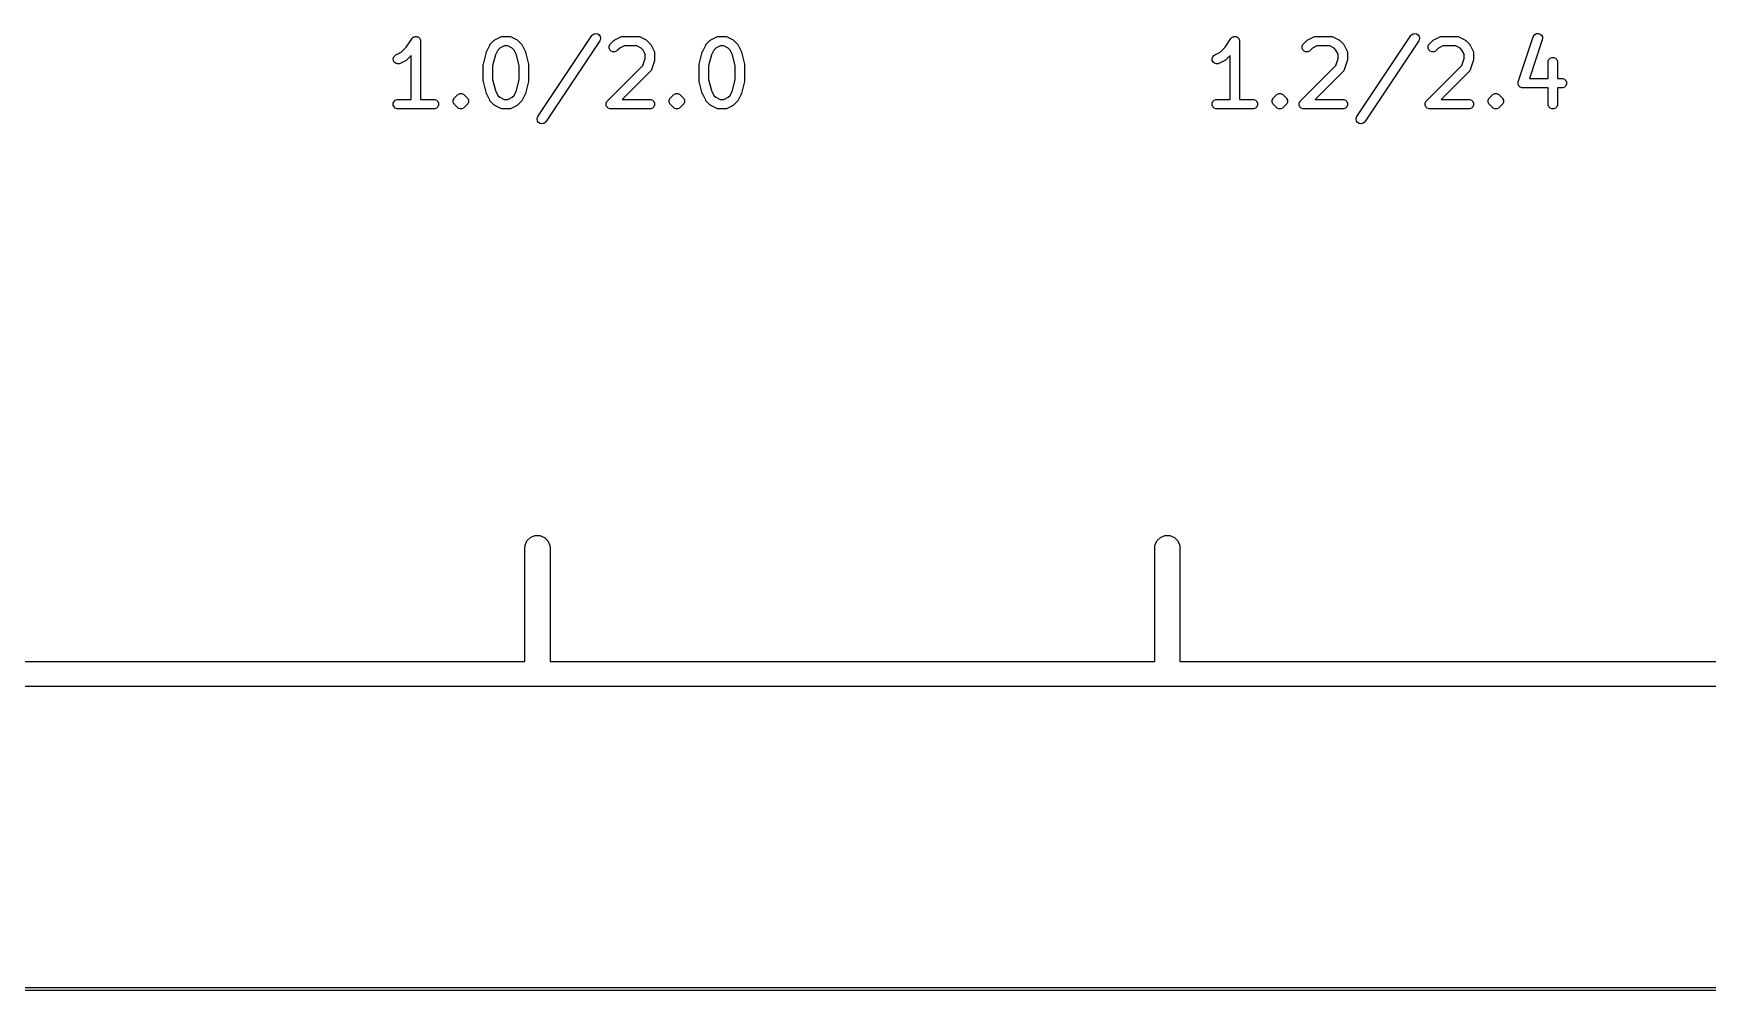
# Model space of a CAD drawing. Header units: millimetres. Extents: x 100 to 200, y -130 to -50.
# Drawn here: x 125 to 151.57, y -130.03 to -114.83 of the extents above; entities that cross this region are included whole.
import ezdxf

# ---------------------------------------------------------------- set-up
doc = ezdxf.new("R2010")
doc.units = ezdxf.units.MM
doc.layers.add('BLACK', color=250, linetype='CONTINUOUS')

msp = doc.modelspace()

# ---------------------------------------------------------------- linework, layer by layer
at = {"layer": 'BLACK', "linetype": 'CONTINUOUS'}
for p, q in [((130.836526, -115.131275), (130.917905, -115.049896)), ((130.917905, -115.049896), (131.009025, -114.913216)), ((131.009025, -114.913216), (131.009059, -114.913173)), ((131.009059, -114.913173), (131.009069, -114.913151)), ((131.009069, -114.913151), (131.00912, -114.913099)), ((131.00912, -114.913099), (131.018341, -114.901841)), ((131.018341, -114.901841), (131.02451, -114.897709)), ((131.02451, -114.897709), (131.029761, -114.892459)), ((131.029761, -114.892459), (131.03655, -114.889646)), ((131.03655, -114.889646), (131.042656, -114.885558)), ((131.042656, -114.885558), (131.049936, -114.884101)), ((131.049936, -114.884101), (131.056797, -114.88126)), ((131.056797, -114.88126), (131.064145, -114.88126)), ((131.064145, -114.88126), (131.07135, -114.879819)), ((131.07135, -114.879819), (131.078634, -114.88126)), ((131.078634, -114.88126), (131.086061, -114.88126)), ((131.086061, -114.88126), (131.092849, -114.884072)), ((131.092849, -114.884072), (131.100058, -114.885498)), ((131.100058, -114.885498), (131.106237, -114.889617)), ((131.106237, -114.889617), (131.113097, -114.892459)), ((131.113097, -114.892459), (131.11829, -114.897652)), ((131.11829, -114.897652), (131.124407, -114.90173)), ((131.124407, -114.90173), (131.12854, -114.907902)), ((131.12854, -114.907902), (131.133789, -114.913151)), ((131.133789, -114.913151), (131.1366, -114.919938)), ((131.1366, -114.919938), (131.14069, -114.926045)), ((131.14069, -114.926045), (131.142146, -114.933326)), ((131.142146, -114.933326), (131.144988, -114.940187)), ((131.144988, -114.940187), (131.146413, -114.954663)), ((131.146413, -114.954663), (131.146429, -114.95474)), ((131.146429, -114.95474), (131.146423, -114.954766)), ((131.146423, -114.954766), (131.146429, -114.954819)), ((131.146429, -114.954819), (131.146429, -115.879819)), ((132.194823, -115.111754), (132.242442, -115.016516)), ((132.242442, -115.016516), (132.246406, -115.010216)), ((132.246406, -115.010216), (132.247164, -115.008389)), ((132.247164, -115.008389), (132.248852, -115.006332)), ((132.248852, -115.006332), (132.250274, -115.004073)), ((132.250274, -115.004073), (132.251772, -115.002773)), ((132.251772, -115.002773), (132.256491, -114.997024)), ((132.256491, -114.997024), (132.30411, -114.949405)), ((132.30411, -114.949405), (132.309859, -114.944686)), ((132.309859, -114.944686), (132.311159, -114.943188)), ((132.311159, -114.943188), (132.313418, -114.941766)), ((132.313418, -114.941766), (132.315475, -114.940078)), ((132.315475, -114.940078), (132.317302, -114.93932)), ((132.317302, -114.93932), (132.323602, -114.935356)), ((132.323602, -114.935356), (132.41884, -114.887737)), ((132.40157, -115.064077), (132.371163, -115.094484)), ((132.470086, -115.029819), (132.40157, -115.064077)), ((132.41884, -114.887737), (132.432571, -114.882482)), ((132.432571, -114.882482), (132.43526, -114.88229)), ((132.43526, -114.88229), (132.437749, -114.88126)), ((132.437749, -114.88126), (132.452381, -114.879819)), ((132.452381, -114.879819), (132.547619, -114.879819)), ((132.529914, -115.029819), (132.470086, -115.029819)), ((132.59843, -115.064077), (132.529914, -115.029819)), ((132.547619, -114.879819), (132.562251, -114.88126)), ((132.562251, -114.88126), (132.56474, -114.882291)), ((132.56474, -114.882291), (132.567428, -114.882482)), ((132.567428, -114.882482), (132.58116, -114.887737)), ((132.58116, -114.887737), (132.676398, -114.935356)), ((132.628837, -115.094484), (132.59843, -115.064077)), ((132.676398, -114.935356), (132.682697, -114.93932)), ((132.682697, -114.93932), (132.684525, -114.940078)), ((132.684525, -114.940078), (132.686581, -114.941766)), ((132.686581, -114.941766), (132.688841, -114.943188)), ((132.688841, -114.943188), (132.69014, -114.944686)), ((132.69014, -114.944686), (132.69589, -114.949405)), ((132.69589, -114.949405), (132.743509, -114.997024)), ((132.743509, -114.997024), (132.748227, -115.002773)), ((132.748227, -115.002773), (132.749726, -115.004073)), ((132.749726, -115.004073), (132.751147, -115.006332)), ((132.751147, -115.006332), (132.752836, -115.008389)), ((132.752836, -115.008389), (132.753593, -115.010216)), ((132.753593, -115.010216), (132.757558, -115.016516)), ((132.757558, -115.016516), (132.805177, -115.111754)), ((133.009025, -116.151312), (133.866167, -114.865597)), ((133.990975, -114.948802), (133.133833, -116.234516)), ((133.866167, -114.865597), (133.875483, -114.854222)), ((133.875483, -114.854222), (133.899798, -114.837939)), ((133.899798, -114.837939), (133.928492, -114.8322)), ((133.928492, -114.8322), (133.9572, -114.837878)), ((133.9572, -114.837878), (133.981549, -114.854111)), ((133.981549, -114.854111), (133.997832, -114.878426)), ((133.997892, -114.935828), (133.990975, -114.948802)), ((133.997832, -114.878426), (134.003571, -114.907121)), ((134.003571, -114.907121), (133.997892, -114.935828)), ((134.140727, -115.035426), (134.151926, -115.008389)), ((134.140727, -115.064688), (134.140727, -115.035426)), ((134.151926, -115.091725), (134.140727, -115.064688)), ((134.151926, -115.008389), (134.161253, -114.997024)), ((134.161253, -114.997024), (134.208872, -114.949405)), ((134.208872, -114.949405), (134.214621, -114.944686)), ((134.214621, -114.944686), (134.215921, -114.943188)), ((134.215921, -114.943188), (134.21818, -114.941766)), ((134.21818, -114.941766), (134.220237, -114.940078)), ((134.220237, -114.940078), (134.222064, -114.93932)), ((134.222064, -114.93932), (134.228364, -114.935356)), ((134.228364, -114.935356), (134.323602, -114.887737)), ((134.306332, -115.064077), (134.267319, -115.10309)), ((134.374848, -115.029819), (134.306332, -115.064077)), ((134.323602, -114.887737), (134.337333, -114.882482)), ((134.337333, -114.882482), (134.340022, -114.88229)), ((134.340022, -114.88229), (134.342511, -114.88126)), ((134.342511, -114.88126), (134.357143, -114.879819)), ((134.357143, -114.879819), (134.595238, -114.879819)), ((134.577533, -115.029819), (134.374848, -115.029819)), ((134.646049, -115.064077), (134.577533, -115.029819)), ((134.595238, -114.879819), (134.60987, -114.88126)), ((134.60987, -114.88126), (134.612359, -114.882291)), ((134.612359, -114.882291), (134.615047, -114.882482)), ((134.615047, -114.882482), (134.628779, -114.887737)), ((134.628779, -114.887737), (134.724017, -114.935356)), ((134.676456, -115.094484), (134.646049, -115.064077)), ((134.724017, -114.935356), (134.730316, -114.93932)), ((134.730316, -114.93932), (134.732144, -114.940078)), ((134.732144, -114.940078), (134.7342, -114.941766)), ((134.7342, -114.941766), (134.73646, -114.943188)), ((134.73646, -114.943188), (134.737759, -114.944686)), ((134.737759, -114.944686), (134.743509, -114.949405)), ((134.743509, -114.949405), (134.791128, -114.997024)), ((134.791128, -114.997024), (134.795846, -115.002773)), ((134.795846, -115.002773), (134.797345, -115.004073)), ((134.797345, -115.004073), (134.798766, -115.006332)), ((134.798766, -115.006332), (134.800455, -115.008389)), ((134.800455, -115.008389), (134.801212, -115.010216)), ((134.801212, -115.010216), (134.805177, -115.016516)), ((134.805177, -115.016516), (134.852796, -115.111754)), ((135.623394, -115.111754), (135.671013, -115.016516)), ((135.671013, -115.016516), (135.674977, -115.010216)), ((135.674977, -115.010216), (135.675735, -115.008389)), ((135.675735, -115.008389), (135.677423, -115.006332)), ((135.677423, -115.006332), (135.678845, -115.004073)), ((135.678845, -115.004073), (135.680343, -115.002773)), ((135.680343, -115.002773), (135.685062, -114.997024)), ((135.685062, -114.997024), (135.732681, -114.949405)), ((135.732681, -114.949405), (135.73843, -114.944686)), ((135.73843, -114.944686), (135.73973, -114.943188)), ((135.73973, -114.943188), (135.741989, -114.941766)), ((135.741989, -114.941766), (135.744046, -114.940078)), ((135.744046, -114.940078), (135.745873, -114.93932)), ((135.745873, -114.93932), (135.752173, -114.935356)), ((135.752173, -114.935356), (135.847411, -114.887737)), ((135.830141, -115.064077), (135.799734, -115.094484)), ((135.898657, -115.029819), (135.830141, -115.064077)), ((135.847411, -114.887737), (135.861142, -114.882482)), ((135.861142, -114.882482), (135.863831, -114.88229)), ((135.863831, -114.88229), (135.86632, -114.88126)), ((135.86632, -114.88126), (135.880952, -114.879819)), ((135.880952, -114.879819), (135.97619, -114.879819)), ((135.958485, -115.029819), (135.898657, -115.029819)), ((136.027001, -115.064077), (135.958485, -115.029819)), ((135.97619, -114.879819), (135.990822, -114.88126)), ((135.990822, -114.88126), (135.993311, -114.882291)), ((135.993311, -114.882291), (135.995999, -114.882482)), ((135.995999, -114.882482), (136.009731, -114.887737)), ((136.009731, -114.887737), (136.104969, -114.935356)), ((136.057408, -115.094484), (136.027001, -115.064077)), ((136.104969, -114.935356), (136.111268, -114.93932)), ((136.111268, -114.93932), (136.113096, -114.940078)), ((136.113096, -114.940078), (136.115152, -114.941766)), ((136.115152, -114.941766), (136.117412, -114.943188)), ((136.117412, -114.943188), (136.118711, -114.944686)), ((136.118711, -114.944686), (136.124461, -114.949405)), ((136.124461, -114.949405), (136.17208, -114.997024)), ((136.17208, -114.997024), (136.176798, -115.002773)), ((136.176798, -115.002773), (136.178297, -115.004073)), ((136.178297, -115.004073), (136.179718, -115.006332)), ((136.179718, -115.006332), (136.181407, -115.008389)), ((136.181407, -115.008389), (136.182164, -115.010216)), ((136.182164, -115.010216), (136.186129, -115.016516)), ((136.186129, -115.016516), (136.233748, -115.111754)), ((143.836526, -115.131275), (143.917905, -115.049896)), ((143.917905, -115.049896), (144.009025, -114.913216)), ((144.009025, -114.913216), (144.009059, -114.913173)), ((144.009059, -114.913173), (144.009069, -114.913151)), ((144.009069, -114.913151), (144.00912, -114.913099)), ((144.00912, -114.913099), (144.018341, -114.901841)), ((144.018341, -114.901841), (144.02451, -114.897709)), ((144.02451, -114.897709), (144.029761, -114.892459)), ((144.029761, -114.892459), (144.03655, -114.889646)), ((144.03655, -114.889646), (144.042656, -114.885558)), ((144.042656, -114.885558), (144.049936, -114.884101)), ((144.049936, -114.884101), (144.056797, -114.88126)), ((144.056797, -114.88126), (144.064145, -114.88126)), ((144.064145, -114.88126), (144.07135, -114.879819)), ((144.07135, -114.879819), (144.078634, -114.88126)), ((144.078634, -114.88126), (144.086061, -114.88126)), ((144.086061, -114.88126), (144.092849, -114.884072)), ((144.092849, -114.884072), (144.100058, -114.885498)), ((144.100058, -114.885498), (144.106237, -114.889617)), ((144.106237, -114.889617), (144.113097, -114.892459)), ((144.113097, -114.892459), (144.11829, -114.897652)), ((144.11829, -114.897652), (144.124407, -114.90173)), ((144.124407, -114.90173), (144.12854, -114.907902)), ((144.12854, -114.907902), (144.133789, -114.913151)), ((144.133789, -114.913151), (144.1366, -114.919938)), ((144.1366, -114.919938), (144.14069, -114.926045)), ((144.14069, -114.926045), (144.142146, -114.933326)), ((144.142146, -114.933326), (144.144988, -114.940187)), ((144.144988, -114.940187), (144.146413, -114.954663)), ((144.146413, -114.954663), (144.146429, -114.95474)), ((144.146429, -114.95474), (144.146423, -114.954766)), ((144.146423, -114.954766), (144.146429, -114.954819)), ((144.146429, -114.954819), (144.146429, -115.879819)), ((145.140727, -115.035426), (145.151926, -115.008389)), ((145.140727, -115.064688), (145.140727, -115.035426)), ((145.151926, -115.091725), (145.140727, -115.064688)), ((145.151926, -115.008389), (145.161253, -114.997024)), ((145.161253, -114.997024), (145.208872, -114.949405)), ((145.208872, -114.949405), (145.214621, -114.944686)), ((145.214621, -114.944686), (145.215921, -114.943188)), ((145.215921, -114.943188), (145.21818, -114.941766)), ((145.21818, -114.941766), (145.220237, -114.940078)), ((145.220237, -114.940078), (145.222064, -114.93932)), ((145.222064, -114.93932), (145.228364, -114.935356)), ((145.228364, -114.935356), (145.323602, -114.887737)), ((145.306332, -115.064077), (145.267319, -115.10309)), ((145.374848, -115.029819), (145.306332, -115.064077)), ((145.323602, -114.887737), (145.337333, -114.882482)), ((145.337333, -114.882482), (145.340022, -114.88229)), ((145.340022, -114.88229), (145.342511, -114.88126)), ((145.342511, -114.88126), (145.357143, -114.879819)), ((145.357143, -114.879819), (145.595238, -114.879819)), ((145.577533, -115.029819), (145.374848, -115.029819)), ((145.646049, -115.064077), (145.577533, -115.029819)), ((145.595238, -114.879819), (145.60987, -114.88126)), ((145.60987, -114.88126), (145.612359, -114.882291)), ((145.612359, -114.882291), (145.615047, -114.882482)), ((145.615047, -114.882482), (145.628779, -114.887737)), ((145.628779, -114.887737), (145.724017, -114.935356)), ((145.676456, -115.094484), (145.646049, -115.064077)), ((145.724017, -114.935356), (145.730316, -114.93932)), ((145.730316, -114.93932), (145.732144, -114.940078)), ((145.732144, -114.940078), (145.7342, -114.941766)), ((145.7342, -114.941766), (145.73646, -114.943188)), ((145.73646, -114.943188), (145.737759, -114.944686)), ((145.737759, -114.944686), (145.743509, -114.949405)), ((145.743509, -114.949405), (145.791128, -114.997024)), ((145.791128, -114.997024), (145.795846, -115.002773)), ((145.795846, -115.002773), (145.797345, -115.004073)), ((145.797345, -115.004073), (145.798766, -115.006332)), ((145.798766, -115.006332), (145.800455, -115.008389)), ((145.800455, -115.008389), (145.801212, -115.010216)), ((145.801212, -115.010216), (145.805177, -115.016516)), ((145.805177, -115.016516), (145.852796, -115.111754)), ((146.009025, -116.151312), (146.866167, -114.865597)), ((146.990975, -114.948802), (146.133833, -116.234516)), ((146.866167, -114.865597), (146.875483, -114.854222)), ((146.875483, -114.854222), (146.899798, -114.837939)), ((146.899798, -114.837939), (146.928492, -114.8322)), ((146.928492, -114.8322), (146.9572, -114.837878)), ((146.9572, -114.837878), (146.981549, -114.854111)), ((146.981549, -114.854111), (146.997832, -114.878426)), ((146.997892, -114.935828), (146.990975, -114.948802)), ((146.997832, -114.878426), (147.003571, -114.907121)), ((147.003571, -114.907121), (146.997892, -114.935828)), ((147.140727, -115.035426), (147.151926, -115.008389)), ((147.140727, -115.064688), (147.140727, -115.035426)), ((147.151926, -115.091725), (147.140727, -115.064688)), ((147.151926, -115.008389), (147.161253, -114.997024)), ((147.161253, -114.997024), (147.208872, -114.949405)), ((147.208872, -114.949405), (147.214621, -114.944686)), ((147.214621, -114.944686), (147.215921, -114.943188)), ((147.215921, -114.943188), (147.21818, -114.941766)), ((147.21818, -114.941766), (147.220237, -114.940078)), ((147.220237, -114.940078), (147.222064, -114.93932)), ((147.222064, -114.93932), (147.228364, -114.935356)), ((147.228364, -114.935356), (147.323602, -114.887737)), ((147.306332, -115.064077), (147.267319, -115.10309)), ((147.374848, -115.029819), (147.306332, -115.064077)), ((147.323602, -114.887737), (147.337333, -114.882482)), ((147.337333, -114.882482), (147.340022, -114.88229)), ((147.340022, -114.88229), (147.342511, -114.88126)), ((147.342511, -114.88126), (147.357143, -114.879819)), ((147.357143, -114.879819), (147.595238, -114.879819)), ((147.577533, -115.029819), (147.374848, -115.029819)), ((147.646049, -115.064077), (147.577533, -115.029819)), ((147.595238, -114.879819), (147.60987, -114.88126)), ((147.60987, -114.88126), (147.612359, -114.882291)), ((147.612359, -114.882291), (147.615047, -114.882482)), ((147.615047, -114.882482), (147.628779, -114.887737)), ((147.628779, -114.887737), (147.724017, -114.935356)), ((147.676456, -115.094484), (147.646049, -115.064077)), ((147.724017, -114.935356), (147.730316, -114.93932)), ((147.730316, -114.93932), (147.732144, -114.940078)), ((147.732144, -114.940078), (147.7342, -114.941766)), ((147.7342, -114.941766), (147.73646, -114.943188)), ((147.73646, -114.943188), (147.737759, -114.944686)), ((147.737759, -114.944686), (147.743509, -114.949405)), ((147.743509, -114.949405), (147.791128, -114.997024)), ((147.791128, -114.997024), (147.795846, -115.002773)), ((147.795846, -115.002773), (147.797345, -115.004073)), ((147.797345, -115.004073), (147.798766, -115.006332)), ((147.798766, -115.006332), (147.800455, -115.008389)), ((147.800455, -115.008389), (147.801212, -115.010216)), ((147.801212, -115.010216), (147.805177, -115.016516)), ((147.805177, -115.016516), (147.852796, -115.111754)), ((148.571706, -115.597768), (148.809801, -114.883483)), ((148.952103, -114.930918), (148.746914, -115.546485)), ((148.809801, -114.883483), (148.815795, -114.870058)), ((148.815795, -114.870058), (148.834969, -114.847951)), ((148.834969, -114.847951), (148.861142, -114.834864)), ((148.861142, -114.834864), (148.890332, -114.832789)), ((148.890332, -114.832789), (148.918094, -114.842043)), ((148.918094, -114.842043), (148.940202, -114.861217)), ((148.940202, -114.861217), (148.953288, -114.887391)), ((148.955363, -114.916581), (148.952103, -114.930918)), ((148.953288, -114.887391), (148.955363, -114.916581)), ((130.711304, -115.231152), (130.720558, -115.203391)), ((130.713378, -115.260342), (130.711304, -115.231152)), ((130.726465, -115.286517), (130.713378, -115.260342)), ((130.720558, -115.203391), (130.739731, -115.181283)), ((130.748573, -115.30569), (130.726465, -115.286517)), ((130.739731, -115.181283), (130.752174, -115.173451)), ((130.776334, -115.314944), (130.748573, -115.30569)), ((130.752174, -115.173451), (130.836526, -115.131275)), ((130.805524, -115.31287), (130.776334, -115.314944)), ((130.819256, -115.307615), (130.805524, -115.31287)), ((130.914494, -115.259996), (130.819256, -115.307615)), ((130.920793, -115.256031), (130.914494, -115.259996)), ((130.922621, -115.255274), (130.920793, -115.256031)), ((130.924677, -115.253585), (130.922621, -115.255274)), ((130.926937, -115.252164), (130.924677, -115.253585)), ((130.928236, -115.250665), (130.926937, -115.252164)), ((130.933986, -115.245947), (130.928236, -115.250665)), ((130.996429, -115.183504), (130.933986, -115.245947)), ((130.996429, -115.879819), (130.996429, -115.183504)), ((132.139286, -115.335771), (132.139537, -115.333217)), ((132.139375, -115.332125), (132.140184, -115.326651)), ((132.139537, -115.333217), (132.139375, -115.332125)), ((132.140184, -115.326651), (132.140727, -115.321139)), ((132.140727, -115.321139), (132.141149, -115.320117)), ((132.141149, -115.320117), (132.141525, -115.317581)), ((132.141525, -115.317581), (132.189144, -115.127105)), ((132.189144, -115.127105), (132.189529, -115.126025)), ((132.189529, -115.126025), (132.189568, -115.125486)), ((132.189568, -115.125486), (132.191895, -115.119404)), ((132.191895, -115.119404), (132.194091, -115.113259)), ((132.194091, -115.113259), (132.194413, -115.112823)), ((132.194413, -115.112823), (132.194823, -115.111754)), ((132.332669, -115.171471), (132.289286, -115.345005)), ((132.371163, -115.094484), (132.332669, -115.171471)), ((132.66733, -115.171471), (132.628837, -115.094484)), ((132.710714, -115.345005), (132.66733, -115.171471)), ((132.805177, -115.111754), (132.805586, -115.112823)), ((132.805586, -115.112823), (132.805909, -115.113259)), ((132.805909, -115.113259), (132.808101, -115.119395)), ((132.808101, -115.119395), (132.810432, -115.125485)), ((132.810432, -115.125485), (132.81047, -115.126025)), ((132.81047, -115.126025), (132.810856, -115.127105)), ((132.810856, -115.127105), (132.858475, -115.317581)), ((132.858475, -115.317581), (132.85885, -115.320117)), ((132.85885, -115.320117), (132.859273, -115.321139)), ((132.859273, -115.321139), (132.859815, -115.326651)), ((132.859815, -115.326651), (132.860625, -115.332125)), ((132.860625, -115.332125), (132.860462, -115.333217)), ((132.860462, -115.333217), (132.860714, -115.335771)), ((134.172618, -115.112417), (134.151926, -115.091725)), ((134.199655, -115.123616), (134.172618, -115.112417)), ((134.228917, -115.123616), (134.199655, -115.123616)), ((134.255954, -115.112417), (134.228917, -115.123616)), ((134.267319, -115.10309), (134.255954, -115.112417)), ((134.672542, -115.342876), (134.710714, -115.228363)), ((134.710714, -115.163), (134.676456, -115.094484)), ((134.710714, -115.228363), (134.710714, -115.163)), ((134.856865, -115.264251), (134.809246, -115.407107)), ((134.852796, -115.111754), (134.858051, -115.125485)), ((134.858514, -115.256995), (134.856865, -115.264251)), ((134.858051, -115.125485), (134.858242, -115.128174)), ((134.858242, -115.128174), (134.859273, -115.130663)), ((134.859273, -115.255165), (134.858514, -115.256995)), ((134.859273, -115.130663), (134.860714, -115.145295)), ((134.859534, -115.252511), (134.859273, -115.255165)), ((134.860125, -115.249914), (134.859534, -115.252511)), ((134.860714, -115.240533), (134.859984, -115.247939)), ((134.859984, -115.247939), (134.860125, -115.249914)), ((134.860714, -115.145295), (134.860714, -115.240533)), ((135.567857, -115.335771), (135.568108, -115.333217)), ((135.567946, -115.332125), (135.568755, -115.326651)), ((135.568108, -115.333217), (135.567946, -115.332125)), ((135.568755, -115.326651), (135.569298, -115.321139)), ((135.569298, -115.321139), (135.56972, -115.320117)), ((135.56972, -115.320117), (135.570096, -115.317581)), ((135.570096, -115.317581), (135.617715, -115.127105)), ((135.617715, -115.127105), (135.6181, -115.126025)), ((135.6181, -115.126025), (135.618139, -115.125486)), ((135.618139, -115.125486), (135.620466, -115.119404)), ((135.620466, -115.119404), (135.622662, -115.113259)), ((135.622662, -115.113259), (135.622984, -115.112823)), ((135.622984, -115.112823), (135.623394, -115.111754)), ((135.76124, -115.171471), (135.717857, -115.345005)), ((135.799734, -115.094484), (135.76124, -115.171471)), ((136.095901, -115.171471), (136.057408, -115.094484)), ((136.139285, -115.345005), (136.095901, -115.171471)), ((136.233748, -115.111754), (136.234157, -115.112823)), ((136.234157, -115.112823), (136.23448, -115.113259)), ((136.23448, -115.113259), (136.236672, -115.119395)), ((136.236672, -115.119395), (136.239003, -115.125485)), ((136.239003, -115.125485), (136.239041, -115.126025)), ((136.239041, -115.126025), (136.239427, -115.127105)), ((136.239427, -115.127105), (136.287046, -115.317581)), ((136.287046, -115.317581), (136.287421, -115.320117)), ((136.287421, -115.320117), (136.287844, -115.321139)), ((136.287844, -115.321139), (136.288386, -115.326651)), ((136.288386, -115.326651), (136.289196, -115.332125)), ((136.289196, -115.332125), (136.289033, -115.333217)), ((136.289033, -115.333217), (136.289285, -115.335771)), ((143.711304, -115.231152), (143.720558, -115.203391)), ((143.713378, -115.260342), (143.711304, -115.231152)), ((143.726465, -115.286517), (143.713378, -115.260342)), ((143.720558, -115.203391), (143.739731, -115.181283)), ((143.748573, -115.30569), (143.726465, -115.286517)), ((143.739731, -115.181283), (143.752174, -115.173451)), ((143.776334, -115.314944), (143.748573, -115.30569)), ((143.752174, -115.173451), (143.836526, -115.131275)), ((143.805524, -115.31287), (143.776334, -115.314944)), ((143.819256, -115.307615), (143.805524, -115.31287)), ((143.914494, -115.259996), (143.819256, -115.307615)), ((143.920793, -115.256031), (143.914494, -115.259996)), ((143.922621, -115.255274), (143.920793, -115.256031)), ((143.924677, -115.253585), (143.922621, -115.255274)), ((143.926937, -115.252164), (143.924677, -115.253585)), ((143.928236, -115.250665), (143.926937, -115.252164)), ((143.933986, -115.245947), (143.928236, -115.250665)), ((143.996429, -115.183504), (143.933986, -115.245947)), ((143.996429, -115.879819), (143.996429, -115.183504)), ((145.172618, -115.112417), (145.151926, -115.091725)), ((145.199655, -115.123616), (145.172618, -115.112417)), ((145.228917, -115.123616), (145.199655, -115.123616)), ((145.255954, -115.112417), (145.228917, -115.123616)), ((145.267319, -115.10309), (145.255954, -115.112417)), ((145.672542, -115.342876), (145.710714, -115.228363)), ((145.710714, -115.163), (145.676456, -115.094484)), ((145.710714, -115.228363), (145.710714, -115.163)), ((145.856865, -115.264251), (145.809246, -115.407107)), ((145.852796, -115.111754), (145.858051, -115.125485)), ((145.858514, -115.256995), (145.856865, -115.264251)), ((145.858051, -115.125485), (145.858242, -115.128174)), ((145.858242, -115.128174), (145.859273, -115.130663)), ((145.859273, -115.255165), (145.858514, -115.256995)), ((145.859273, -115.130663), (145.860714, -115.145295)), ((145.859534, -115.252511), (145.859273, -115.255165)), ((145.860125, -115.249914), (145.859534, -115.252511)), ((145.860714, -115.240533), (145.859984, -115.247939)), ((145.859984, -115.247939), (145.860125, -115.249914)), ((145.860714, -115.145295), (145.860714, -115.240533)), ((147.172618, -115.112417), (147.151926, -115.091725)), ((147.199655, -115.123616), (147.172618, -115.112417)), ((147.228917, -115.123616), (147.199655, -115.123616)), ((147.255954, -115.112417), (147.228917, -115.123616)), ((147.267319, -115.10309), (147.255954, -115.112417)), ((147.672542, -115.342876), (147.710714, -115.228363)), ((147.710714, -115.163), (147.676456, -115.094484)), ((147.710714, -115.228363), (147.710714, -115.163)), ((147.856865, -115.264251), (147.809246, -115.407107)), ((147.852796, -115.111754), (147.858051, -115.125485)), ((147.858514, -115.256995), (147.856865, -115.264251)), ((147.858051, -115.125485), (147.858242, -115.128174)), ((147.858242, -115.128174), (147.859273, -115.130663)), ((147.859273, -115.255165), (147.858514, -115.256995)), ((147.859273, -115.130663), (147.860714, -115.145295)), ((147.859534, -115.252511), (147.859273, -115.255165)), ((147.860125, -115.249914), (147.859534, -115.252511)), ((147.860714, -115.240533), (147.859984, -115.247939)), ((147.859984, -115.247939), (147.860125, -115.249914)), ((147.860714, -115.145295), (147.860714, -115.240533)), ((149.044047, -115.288152), (149.045488, -115.27352)), ((149.044047, -115.546485), (149.044047, -115.288152)), ((149.045488, -115.27352), (149.056687, -115.246484)), ((149.056687, -115.246484), (149.077379, -115.225792)), ((149.077379, -115.225792), (149.104415, -115.214593)), ((149.104415, -115.214593), (149.133679, -115.214593)), ((149.133679, -115.214593), (149.160715, -115.225792)), ((149.160715, -115.225792), (149.181407, -115.246484)), ((149.181407, -115.246484), (149.192606, -115.27352)), ((149.192606, -115.27352), (149.194047, -115.288152)), ((149.194047, -115.288152), (149.194047, -115.546485)), ((132.139286, -115.573866), (132.139286, -115.335771)), ((132.139537, -115.576419), (132.139286, -115.573866)), ((132.139375, -115.577512), (132.139537, -115.576419)), ((132.140184, -115.582985), (132.139375, -115.577512)), ((132.140727, -115.588498), (132.140184, -115.582985)), ((132.141149, -115.589519), (132.140727, -115.588498)), ((132.141525, -115.592056), (132.141149, -115.589519)), ((132.189144, -115.782532), (132.141525, -115.592056)), ((132.289286, -115.345005), (132.289286, -115.564632)), ((132.289286, -115.564632), (132.332669, -115.738166)), ((132.66733, -115.738166), (132.710714, -115.564632)), ((132.710714, -115.564632), (132.710714, -115.345005)), ((132.858475, -115.592056), (132.810856, -115.782532)), ((132.85885, -115.589519), (132.858475, -115.592056)), ((132.859273, -115.588498), (132.85885, -115.589519)), ((132.859815, -115.582985), (132.859273, -115.588498)), ((132.860625, -115.577512), (132.859815, -115.582985)), ((132.860714, -115.573866), (132.860462, -115.576419)), ((132.860462, -115.576419), (132.860625, -115.577512)), ((132.860714, -115.335771), (132.860714, -115.573866)), ((134.113634, -115.901786), (134.672542, -115.342876)), ((134.791128, -115.436423), (134.347733, -115.879819)), ((134.800456, -115.425058), (134.791128, -115.436423)), ((134.801487, -115.422567), (134.800456, -115.425058)), ((134.803252, -115.420533), (134.801487, -115.422567)), ((134.809246, -115.407107), (134.803252, -115.420533)), ((135.567857, -115.573866), (135.567857, -115.335771)), ((135.568108, -115.576419), (135.567857, -115.573866)), ((135.567946, -115.577512), (135.568108, -115.576419)), ((135.568755, -115.582985), (135.567946, -115.577512)), ((135.569298, -115.588498), (135.568755, -115.582985)), ((135.56972, -115.589519), (135.569298, -115.588498)), ((135.570096, -115.592056), (135.56972, -115.589519)), ((135.617715, -115.782532), (135.570096, -115.592056)), ((135.717857, -115.345005), (135.717857, -115.564632)), ((135.717857, -115.564632), (135.76124, -115.738166)), ((136.095901, -115.738166), (136.139285, -115.564632)), ((136.139285, -115.564632), (136.139285, -115.345005)), ((136.287046, -115.592056), (136.239427, -115.782532)), ((136.287421, -115.589519), (136.287046, -115.592056)), ((136.287844, -115.588498), (136.287421, -115.589519)), ((136.288386, -115.582985), (136.287844, -115.588498)), ((136.289196, -115.577512), (136.288386, -115.582985)), ((136.289285, -115.573866), (136.289033, -115.576419)), ((136.289033, -115.576419), (136.289196, -115.577512)), ((136.289285, -115.335771), (136.289285, -115.573866)), ((145.113634, -115.901786), (145.672542, -115.342876)), ((145.791128, -115.436423), (145.347733, -115.879819)), ((145.800456, -115.425058), (145.791128, -115.436423)), ((145.801487, -115.422567), (145.800456, -115.425058)), ((145.803252, -115.420533), (145.801487, -115.422567)), ((145.809246, -115.407107), (145.803252, -115.420533)), ((147.113634, -115.901786), (147.672542, -115.342876)), ((147.791128, -115.436423), (147.347733, -115.879819)), ((147.800456, -115.425058), (147.791128, -115.436423)), ((147.801487, -115.422567), (147.800456, -115.425058)), ((147.803252, -115.420533), (147.801487, -115.422567)), ((147.809246, -115.407107), (147.803252, -115.420533)), ((148.570056, -115.605021), (148.571706, -115.597768)), ((148.746914, -115.546485), (149.044047, -115.546485)), ((149.194047, -115.546485), (149.261904, -115.546485)), ((149.261904, -115.546485), (149.276536, -115.547926)), ((149.276536, -115.547926), (149.303572, -115.559125)), ((149.303572, -115.559125), (149.324264, -115.579817)), ((149.324264, -115.579817), (149.335463, -115.606853)), ((131.664537, -115.892569), (131.675735, -115.865533)), ((131.675735, -115.865533), (131.685062, -115.854168)), ((131.685062, -115.854168), (131.732681, -115.806548)), ((131.732681, -115.806548), (131.744047, -115.79722)), ((131.744047, -115.79722), (131.744048, -115.797219)), ((131.744048, -115.797219), (131.762344, -115.789641)), ((131.762344, -115.789641), (131.771083, -115.786021)), ((131.771083, -115.786021), (131.800346, -115.786021)), ((131.800346, -115.786021), (131.800347, -115.786021)), ((131.800347, -115.786021), (131.809086, -115.789641)), ((131.809086, -115.789641), (131.827382, -115.797219)), ((131.827382, -115.797219), (131.827383, -115.79722)), ((131.827383, -115.79722), (131.838749, -115.806548)), ((131.838749, -115.806548), (131.886367, -115.854167)), ((131.886367, -115.854167), (131.895695, -115.865533)), ((131.895695, -115.865533), (131.906847, -115.892459)), ((132.189529, -115.783611), (132.189144, -115.782532)), ((132.189568, -115.784151), (132.189529, -115.783611)), ((132.191895, -115.790232), (132.189568, -115.784151)), ((132.194091, -115.796378), (132.191895, -115.790232)), ((132.194413, -115.796813), (132.194091, -115.796378)), ((132.194823, -115.797883), (132.194413, -115.796813)), ((132.242442, -115.893121), (132.194823, -115.797883)), ((132.332669, -115.738166), (132.371163, -115.815153)), ((132.371163, -115.815153), (132.40157, -115.845561)), ((132.40157, -115.845561), (132.470086, -115.879819)), ((132.529914, -115.879819), (132.598429, -115.845561)), ((132.598429, -115.845561), (132.628836, -115.815153)), ((132.628836, -115.815153), (132.66733, -115.738166)), ((132.805177, -115.797883), (132.757558, -115.893121)), ((132.805586, -115.796813), (132.805177, -115.797883)), ((132.805909, -115.796378), (132.805586, -115.796813)), ((132.808101, -115.790241), (132.805909, -115.796378)), ((132.810432, -115.784152), (132.808101, -115.790241)), ((132.81047, -115.783611), (132.810432, -115.784152)), ((132.810856, -115.782532), (132.81047, -115.783611)), ((135.093108, -115.892569), (135.104306, -115.865533)), ((135.104306, -115.865533), (135.113633, -115.854168)), ((135.113633, -115.854168), (135.161252, -115.806548)), ((135.161252, -115.806548), (135.172618, -115.79722)), ((135.172618, -115.79722), (135.172619, -115.797219)), ((135.172619, -115.797219), (135.190915, -115.789641)), ((135.190915, -115.789641), (135.199654, -115.786021)), ((135.199654, -115.786021), (135.228917, -115.786021)), ((135.228917, -115.786021), (135.228918, -115.786021)), ((135.228918, -115.786021), (135.237657, -115.789641)), ((135.237657, -115.789641), (135.255953, -115.797219)), ((135.255953, -115.797219), (135.255954, -115.79722)), ((135.255954, -115.79722), (135.26732, -115.806548)), ((135.26732, -115.806548), (135.314938, -115.854167)), ((135.314938, -115.854167), (135.324266, -115.865533)), ((135.324266, -115.865533), (135.335418, -115.892459)), ((135.6181, -115.783611), (135.617715, -115.782532)), ((135.618139, -115.784151), (135.6181, -115.783611)), ((135.620466, -115.790232), (135.618139, -115.784151)), ((135.622662, -115.796378), (135.620466, -115.790232)), ((135.622984, -115.796813), (135.622662, -115.796378)), ((135.623394, -115.797883), (135.622984, -115.796813)), ((135.671013, -115.893121), (135.623394, -115.797883)), ((135.76124, -115.738166), (135.799734, -115.815153)), ((135.799734, -115.815153), (135.830141, -115.845561)), ((135.830141, -115.845561), (135.898657, -115.879819)), ((135.958485, -115.879819), (136.027, -115.845561)), ((136.027, -115.845561), (136.057407, -115.815153)), ((136.057407, -115.815153), (136.095901, -115.738166)), ((136.233748, -115.797883), (136.186129, -115.893121)), ((136.234157, -115.796813), (136.233748, -115.797883)), ((136.23448, -115.796378), (136.234157, -115.796813)), ((136.236672, -115.790241), (136.23448, -115.796378)), ((136.239003, -115.784152), (136.236672, -115.790241)), ((136.239041, -115.783611), (136.239003, -115.784152)), ((136.239427, -115.782532), (136.239041, -115.783611)), ((144.672141, -115.874211), (144.675735, -115.865533)), ((144.675735, -115.865533), (144.685062, -115.854168)), ((144.685062, -115.854168), (144.732681, -115.806548)), ((144.732681, -115.806548), (144.744047, -115.79722)), ((144.744047, -115.79722), (144.744048, -115.797219)), ((144.744048, -115.797219), (144.759885, -115.790659)), ((144.759885, -115.790659), (144.771083, -115.786021)), ((144.771083, -115.786021), (144.800346, -115.786021)), ((144.800346, -115.786021), (144.800347, -115.786021)), ((144.800347, -115.786021), (144.811545, -115.790659)), ((144.811545, -115.790659), (144.827382, -115.797219)), ((144.827382, -115.797219), (144.827383, -115.79722)), ((144.827383, -115.79722), (144.838749, -115.806548)), ((144.838749, -115.806548), (144.886367, -115.854167)), ((144.886367, -115.854167), (144.895695, -115.865533)), ((144.895695, -115.865533), (144.899289, -115.874211)), ((148.100712, -115.874211), (148.104306, -115.865533)), ((148.104306, -115.865533), (148.113633, -115.854168)), ((148.113633, -115.854168), (148.161252, -115.806548)), ((148.161252, -115.806548), (148.172618, -115.79722)), ((148.172618, -115.79722), (148.172619, -115.797219)), ((148.172619, -115.797219), (148.188456, -115.790659)), ((148.188456, -115.790659), (148.199654, -115.786021)), ((148.199654, -115.786021), (148.228917, -115.786021)), ((148.228917, -115.786021), (148.228918, -115.786021)), ((148.228918, -115.786021), (148.240116, -115.790659)), ((148.240116, -115.790659), (148.255953, -115.797219)), ((148.255953, -115.797219), (148.255954, -115.79722)), ((148.255954, -115.79722), (148.26732, -115.806548)), ((148.26732, -115.806548), (148.314938, -115.854167)), ((148.314938, -115.854167), (148.324266, -115.865533)), ((148.324266, -115.865533), (148.32786, -115.874211)), ((148.568446, -115.612105), (148.569298, -115.608358)), ((148.569298, -115.62409), (148.568446, -115.612105)), ((148.569298, -115.606853), (148.570056, -115.605021)), ((148.569298, -115.608358), (148.569298, -115.606853)), ((148.569298, -115.636117), (148.569298, -115.62409)), ((148.57033, -115.638608), (148.569298, -115.636117)), ((148.570521, -115.641295), (148.57033, -115.638608)), ((148.575895, -115.652044), (148.570521, -115.641295)), ((148.580497, -115.663153), (148.575895, -115.652044)), ((148.582402, -115.665058), (148.580497, -115.663153)), ((148.583607, -115.667468), (148.582402, -115.665058)), ((148.592689, -115.675345), (148.583607, -115.667468)), ((148.601189, -115.683845), (148.592689, -115.675345)), ((148.603677, -115.684875), (148.601189, -115.683845)), ((148.605714, -115.686642), (148.603677, -115.684875)), ((148.617117, -115.690443), (148.605714, -115.686642)), ((148.628225, -115.695044), (148.617117, -115.690443)), ((148.632051, -115.69542), (148.628225, -115.695044)), ((148.633477, -115.695896), (148.632051, -115.69542)), ((148.635451, -115.695755), (148.633477, -115.695896)), ((148.642857, -115.696485), (148.635451, -115.695755)), ((149.044047, -115.696485), (148.642857, -115.696485)), ((149.044047, -115.954819), (149.044047, -115.696485)), ((149.261904, -115.696485), (149.194047, -115.696485)), ((149.194047, -115.696485), (149.194047, -115.954819)), ((149.276536, -115.695044), (149.261904, -115.696485)), ((149.303572, -115.683845), (149.276536, -115.695044)), ((149.324264, -115.663153), (149.303572, -115.683845)), ((149.335463, -115.636117), (149.324264, -115.663153)), ((149.335463, -115.606853), (149.335463, -115.636117)), ((130.712156, -115.940187), (130.723355, -115.913151)), ((130.712156, -115.969451), (130.712156, -115.940187)), ((130.723355, -115.996487), (130.712156, -115.969451)), ((130.723355, -115.913151), (130.744047, -115.892459)), ((130.744047, -116.017179), (130.723355, -115.996487)), ((130.744047, -115.892459), (130.771083, -115.88126)), ((130.771083, -116.028378), (130.744047, -116.017179)), ((130.771083, -115.88126), (130.785715, -115.879819)), ((130.785715, -116.029819), (130.771083, -116.028378)), ((130.785715, -115.879819), (130.996429, -115.879819)), ((131.357143, -116.029819), (130.785715, -116.029819)), ((131.146429, -115.879819), (131.357143, -115.879819)), ((131.357143, -115.879819), (131.371775, -115.88126)), ((131.371775, -116.028378), (131.357143, -116.029819)), ((131.371775, -115.88126), (131.398811, -115.892459)), ((131.398811, -116.017179), (131.371775, -116.028378)), ((131.398811, -115.892459), (131.419503, -115.913151)), ((131.419503, -115.996487), (131.398811, -116.017179)), ((131.419503, -115.913151), (131.430702, -115.940187)), ((131.430702, -115.969451), (131.419503, -115.996487)), ((131.430702, -115.940187), (131.430702, -115.969451)), ((131.664537, -115.921832), (131.664537, -115.892569)), ((131.669574, -115.933991), (131.664537, -115.921832)), ((131.675736, -115.948868), (131.669574, -115.933991)), ((131.685063, -115.960233), (131.675736, -115.948868)), ((131.732682, -116.007852), (131.685063, -115.960233)), ((131.744047, -116.017179), (131.732682, -116.007852)), ((131.771083, -116.028378), (131.744047, -116.017179)), ((131.771084, -116.028378), (131.771083, -116.028378)), ((131.800346, -116.028378), (131.771084, -116.028378)), ((131.800347, -116.028378), (131.800346, -116.028378)), ((131.827383, -116.017179), (131.800347, -116.028378)), ((131.838748, -116.007852), (131.827383, -116.017179)), ((131.886367, -115.960233), (131.838748, -116.007852)), ((131.895694, -115.948868), (131.886367, -115.960233)), ((131.906893, -115.921832), (131.895694, -115.948868)), ((131.906847, -115.892459), (131.906893, -115.892569)), ((131.906893, -115.892569), (131.906893, -115.921832)), ((132.246405, -115.899417), (132.242442, -115.893121)), ((132.247163, -115.901247), (132.246405, -115.899417)), ((132.248852, -115.903305), (132.247163, -115.901247)), ((132.250274, -115.905564), (132.248852, -115.903305)), ((132.251772, -115.906863), (132.250274, -115.905564)), ((132.25649, -115.912612), (132.251772, -115.906863)), ((132.304109, -115.960232), (132.25649, -115.912612)), ((132.309858, -115.96495), (132.304109, -115.960232)), ((132.311159, -115.96645), (132.309858, -115.96495)), ((132.313418, -115.967872), (132.311159, -115.96645)), ((132.315475, -115.96956), (132.313418, -115.967872)), ((132.317302, -115.970317), (132.315475, -115.96956)), ((132.323602, -115.974282), (132.317302, -115.970317)), ((132.41884, -116.021901), (132.323602, -115.974282)), ((132.432571, -116.027156), (132.41884, -116.021901)), ((132.43526, -116.027347), (132.432571, -116.027156)), ((132.437749, -116.028378), (132.43526, -116.027347)), ((132.452381, -116.029819), (132.437749, -116.028378)), ((132.547619, -116.029819), (132.452381, -116.029819)), ((132.470086, -115.879819), (132.529914, -115.879819)), ((132.562251, -116.028378), (132.547619, -116.029819)), ((132.56474, -116.027346), (132.562251, -116.028378)), ((132.567428, -116.027156), (132.56474, -116.027346)), ((132.58116, -116.021901), (132.567428, -116.027156)), ((132.676398, -115.974282), (132.58116, -116.021901)), ((132.682697, -115.970317), (132.676398, -115.974282)), ((132.684525, -115.96956), (132.682697, -115.970317)), ((132.686581, -115.967872), (132.684525, -115.96956)), ((132.688841, -115.96645), (132.686581, -115.967872)), ((132.690141, -115.96495), (132.688841, -115.96645)), ((132.695891, -115.960232), (132.690141, -115.96495)), ((132.743509, -115.912613), (132.695891, -115.960232)), ((132.748227, -115.906863), (132.743509, -115.912613)), ((132.749726, -115.905564), (132.748227, -115.906863)), ((132.751147, -115.903305), (132.749726, -115.905564)), ((132.752837, -115.901247), (132.751147, -115.903305)), ((132.753594, -115.899417), (132.752837, -115.901247)), ((132.757558, -115.893121), (132.753594, -115.899417)), ((134.093108, -115.940187), (134.104307, -115.913151)), ((134.093108, -115.969451), (134.093108, -115.940187)), ((134.104307, -115.996487), (134.093108, -115.969451)), ((134.104307, -115.913151), (134.113634, -115.901786)), ((134.124999, -116.017179), (134.104307, -115.996487)), ((134.152035, -116.028378), (134.124999, -116.017179)), ((134.166667, -116.029819), (134.152035, -116.028378)), ((134.785714, -116.029819), (134.166667, -116.029819)), ((134.347733, -115.879819), (134.785714, -115.879819)), ((134.785714, -115.879819), (134.800346, -115.88126)), ((134.800346, -116.028378), (134.785714, -116.029819)), ((134.800346, -115.88126), (134.827382, -115.892459)), ((134.827382, -116.017179), (134.800346, -116.028378)), ((134.827382, -115.892459), (134.848074, -115.913151)), ((134.848074, -115.996487), (134.827382, -116.017179)), ((134.848074, -115.913151), (134.859273, -115.940187)), ((134.859273, -115.969451), (134.848074, -115.996487)), ((134.859273, -115.940187), (134.859273, -115.969451)), ((135.093108, -115.921832), (135.093108, -115.892569)), ((135.098145, -115.933991), (135.093108, -115.921832)), ((135.104307, -115.948868), (135.098145, -115.933991)), ((135.113634, -115.960233), (135.104307, -115.948868)), ((135.161253, -116.007852), (135.113634, -115.960233)), ((135.172618, -116.017179), (135.161253, -116.007852)), ((135.199654, -116.028378), (135.172618, -116.017179)), ((135.199655, -116.028378), (135.199654, -116.028378)), ((135.228917, -116.028378), (135.199655, -116.028378)), ((135.228918, -116.028378), (135.228917, -116.028378)), ((135.255954, -116.017179), (135.228918, -116.028378)), ((135.267319, -116.007852), (135.255954, -116.017179)), ((135.314938, -115.960233), (135.267319, -116.007852)), ((135.324265, -115.948868), (135.314938, -115.960233)), ((135.335464, -115.921832), (135.324265, -115.948868)), ((135.335418, -115.892459), (135.335464, -115.892569)), ((135.335464, -115.892569), (135.335464, -115.921832)), ((135.674976, -115.899417), (135.671013, -115.893121)), ((135.675734, -115.901247), (135.674976, -115.899417)), ((135.677423, -115.903305), (135.675734, -115.901247)), ((135.678845, -115.905564), (135.677423, -115.903305)), ((135.680343, -115.906863), (135.678845, -115.905564)), ((135.685061, -115.912612), (135.680343, -115.906863)), ((135.73268, -115.960232), (135.685061, -115.912612)), ((135.738429, -115.96495), (135.73268, -115.960232)), ((135.73973, -115.96645), (135.738429, -115.96495)), ((135.741989, -115.967872), (135.73973, -115.96645)), ((135.744046, -115.96956), (135.741989, -115.967872)), ((135.745873, -115.970317), (135.744046, -115.96956)), ((135.752173, -115.974282), (135.745873, -115.970317)), ((135.847411, -116.021901), (135.752173, -115.974282)), ((135.861142, -116.027156), (135.847411, -116.021901)), ((135.863831, -116.027347), (135.861142, -116.027156)), ((135.86632, -116.028378), (135.863831, -116.027347)), ((135.880952, -116.029819), (135.86632, -116.028378)), ((135.97619, -116.029819), (135.880952, -116.029819)), ((135.898657, -115.879819), (135.958485, -115.879819)), ((135.990822, -116.028378), (135.97619, -116.029819)), ((135.993311, -116.027346), (135.990822, -116.028378)), ((135.995999, -116.027156), (135.993311, -116.027346)), ((136.009731, -116.021901), (135.995999, -116.027156)), ((136.104969, -115.974282), (136.009731, -116.021901)), ((136.111268, -115.970317), (136.104969, -115.974282)), ((136.113096, -115.96956), (136.111268, -115.970317)), ((136.115152, -115.967872), (136.113096, -115.96956)), ((136.117412, -115.96645), (136.115152, -115.967872)), ((136.118712, -115.96495), (136.117412, -115.96645)), ((136.124462, -115.960232), (136.118712, -115.96495)), ((136.17208, -115.912613), (136.124462, -115.960232)), ((136.176798, -115.906863), (136.17208, -115.912613)), ((136.178297, -115.905564), (136.176798, -115.906863)), ((136.179718, -115.903305), (136.178297, -115.905564)), ((136.181408, -115.901247), (136.179718, -115.903305)), ((136.182165, -115.899417), (136.181408, -115.901247)), ((136.186129, -115.893121), (136.182165, -115.899417)), ((143.712156, -115.940187), (143.723355, -115.913151)), ((143.712156, -115.969451), (143.712156, -115.940187)), ((143.723355, -115.996487), (143.712156, -115.969451)), ((143.723355, -115.913151), (143.744047, -115.892459)), ((143.744047, -116.017179), (143.723355, -115.996487)), ((143.744047, -115.892459), (143.771083, -115.88126)), ((143.771083, -116.028378), (143.744047, -116.017179)), ((143.771083, -115.88126), (143.785715, -115.879819)), ((143.785715, -116.029819), (143.771083, -116.028378)), ((143.785715, -115.879819), (143.996429, -115.879819)), ((144.357143, -116.029819), (143.785715, -116.029819)), ((144.146429, -115.879819), (144.357143, -115.879819)), ((144.357143, -115.879819), (144.371775, -115.88126)), ((144.371775, -116.028378), (144.357143, -116.029819)), ((144.371775, -115.88126), (144.398811, -115.892459)), ((144.398811, -116.017179), (144.371775, -116.028378)), ((144.398811, -115.892459), (144.419503, -115.913151)), ((144.419503, -115.996487), (144.398811, -116.017179)), ((144.419503, -115.913151), (144.430702, -115.940187)), ((144.430702, -115.969451), (144.419503, -115.996487)), ((144.430702, -115.940187), (144.430702, -115.969451)), ((144.664537, -115.892569), (144.672141, -115.874211)), ((144.664537, -115.921831), (144.664537, -115.892569)), ((144.675736, -115.948868), (144.664537, -115.921831)), ((144.685063, -115.960233), (144.675736, -115.948868)), ((144.732682, -116.007852), (144.685063, -115.960233)), ((144.744047, -116.017179), (144.732682, -116.007852)), ((144.771083, -116.028378), (144.744047, -116.017179)), ((144.771084, -116.028378), (144.771083, -116.028378)), ((144.800346, -116.028378), (144.771084, -116.028378)), ((144.800347, -116.028378), (144.800346, -116.028378)), ((144.827383, -116.017179), (144.800347, -116.028378)), ((144.838748, -116.007852), (144.827383, -116.017179)), ((144.886367, -115.960233), (144.838748, -116.007852)), ((144.895694, -115.948868), (144.886367, -115.960233)), ((144.906893, -115.921832), (144.895694, -115.948868)), ((144.899289, -115.874211), (144.906893, -115.892569)), ((144.906893, -115.892569), (144.906893, -115.921832)), ((145.093108, -115.940187), (145.104307, -115.913151)), ((145.093108, -115.969451), (145.093108, -115.940187)), ((145.104307, -115.996487), (145.093108, -115.969451)), ((145.104307, -115.913151), (145.113634, -115.901786)), ((145.124999, -116.017179), (145.104307, -115.996487)), ((145.152035, -116.028378), (145.124999, -116.017179)), ((145.166667, -116.029819), (145.152035, -116.028378)), ((145.785714, -116.029819), (145.166667, -116.029819)), ((145.347733, -115.879819), (145.785714, -115.879819)), ((145.785714, -115.879819), (145.800346, -115.88126)), ((145.800346, -116.028378), (145.785714, -116.029819)), ((145.800346, -115.88126), (145.827382, -115.892459)), ((145.827382, -116.017179), (145.800346, -116.028378)), ((145.827382, -115.892459), (145.848074, -115.913151)), ((145.848074, -115.996487), (145.827382, -116.017179)), ((145.848074, -115.913151), (145.859273, -115.940187)), ((145.859273, -115.969451), (145.848074, -115.996487)), ((145.859273, -115.940187), (145.859273, -115.969451)), ((147.093108, -115.940187), (147.104307, -115.913151)), ((147.093108, -115.969451), (147.093108, -115.940187)), ((147.104307, -115.996487), (147.093108, -115.969451)), ((147.104307, -115.913151), (147.113634, -115.901786)), ((147.124999, -116.017179), (147.104307, -115.996487)), ((147.152035, -116.028378), (147.124999, -116.017179)), ((147.166667, -116.029819), (147.152035, -116.028378)), ((147.785714, -116.029819), (147.166667, -116.029819)), ((147.347733, -115.879819), (147.785714, -115.879819)), ((147.785714, -115.879819), (147.800346, -115.88126)), ((147.800346, -116.028378), (147.785714, -116.029819)), ((147.800346, -115.88126), (147.827382, -115.892459)), ((147.827382, -116.017179), (147.800346, -116.028378)), ((147.827382, -115.892459), (147.848074, -115.913151)), ((147.848074, -115.996487), (147.827382, -116.017179)), ((147.848074, -115.913151), (147.859273, -115.940187)), ((147.859273, -115.969451), (147.848074, -115.996487)), ((147.859273, -115.940187), (147.859273, -115.969451)), ((148.093108, -115.892569), (148.100712, -115.874211)), ((148.093108, -115.921831), (148.093108, -115.892569)), ((148.104307, -115.948868), (148.093108, -115.921831)), ((148.113634, -115.960233), (148.104307, -115.948868)), ((148.161253, -116.007852), (148.113634, -115.960233)), ((148.172618, -116.017179), (148.161253, -116.007852)), ((148.199654, -116.028378), (148.172618, -116.017179)), ((148.199655, -116.028378), (148.199654, -116.028378)), ((148.228917, -116.028378), (148.199655, -116.028378)), ((148.228918, -116.028378), (148.228917, -116.028378)), ((148.255954, -116.017179), (148.228918, -116.028378)), ((148.267319, -116.007852), (148.255954, -116.017179)), ((148.314938, -115.960233), (148.267319, -116.007852)), ((148.324265, -115.948868), (148.314938, -115.960233)), ((148.335464, -115.921832), (148.324265, -115.948868)), ((148.32786, -115.874211), (148.335464, -115.892569)), ((148.335464, -115.892569), (148.335464, -115.921832)), ((149.045488, -115.969451), (149.044047, -115.954819)), ((149.056687, -115.996487), (149.045488, -115.969451)), ((149.077379, -116.017179), (149.056687, -115.996487)), ((149.104415, -116.028378), (149.077379, -116.017179)), ((149.133679, -116.028378), (149.104415, -116.028378)), ((149.160715, -116.017179), (149.133679, -116.028378)), ((149.181407, -115.996487), (149.160715, -116.017179)), ((149.192606, -115.969451), (149.181407, -115.996487)), ((149.194047, -115.954819), (149.192606, -115.969451)), ((132.996429, -116.192993), (133.002108, -116.164285)), ((133.002168, -116.221687), (132.996429, -116.192993)), ((133.002108, -116.164285), (133.009025, -116.151312)), ((133.018451, -116.246002), (133.002168, -116.221687)), ((133.0428, -116.262235), (133.018451, -116.246002)), ((133.071508, -116.267914), (133.0428, -116.262235)), ((133.100202, -116.262175), (133.071508, -116.267914)), ((133.124517, -116.245892), (133.100202, -116.262175)), ((133.133833, -116.234516), (133.124517, -116.245892)), ((145.996429, -116.192993), (146.002108, -116.164285)), ((146.002168, -116.221687), (145.996429, -116.192993)), ((146.002108, -116.164285), (146.009025, -116.151312)), ((146.018451, -116.246002), (146.002168, -116.221687)), ((146.0428, -116.262235), (146.018451, -116.246002)), ((146.071508, -116.267914), (146.0428, -116.262235)), ((146.100202, -116.262175), (146.071508, -116.267914)), ((146.124517, -116.245892), (146.100202, -116.262175)), ((146.133833, -116.234516), (146.124517, -116.245892)), ((132.8, -123), (132.803843, -122.960982)), ((132.8, -124.8), (132.8, -123)), ((132.803843, -122.960982), (132.833706, -122.888886)), ((132.833706, -122.888886), (132.888886, -122.833706)), ((132.888886, -122.833706), (132.960982, -122.803843)), ((132.960982, -122.803843), (133.039018, -122.803843)), ((133.039018, -122.803843), (133.111114, -122.833706)), ((133.111114, -122.833706), (133.166294, -122.888886)), ((133.166294, -122.888886), (133.196157, -122.960982)), ((133.196157, -122.960982), (133.2, -123)), ((133.2, -123), (133.2, -124.8)), ((142.8, -123), (142.803843, -122.960982)), ((142.8, -124.8), (142.8, -123)), ((142.803843, -122.960982), (142.833706, -122.888886)), ((142.833706, -122.888886), (142.888886, -122.833706)), ((142.888886, -122.833706), (142.960982, -122.803843)), ((142.960982, -122.803843), (143.039018, -122.803843)), ((143.039018, -122.803843), (143.111114, -122.833706)), ((143.111114, -122.833706), (143.166294, -122.888886)), ((143.166294, -122.888886), (143.196157, -122.960982)), ((143.196157, -122.960982), (143.2, -123)), ((143.2, -123), (143.2, -124.8)), ((123.2, -124.8), (132.8, -124.8)), ((133.2, -124.8), (142.8, -124.8)), ((143.2, -124.8), (152.8, -124.8)), ((153, -125.2), (103, -125.2)), ((200, -130.025), (100, -130.025)), ((100.025, -129.975), (199.975, -129.975))]:
    msp.add_line(p, q, dxfattribs=at)

doc.saveas('drawing.dxf')
